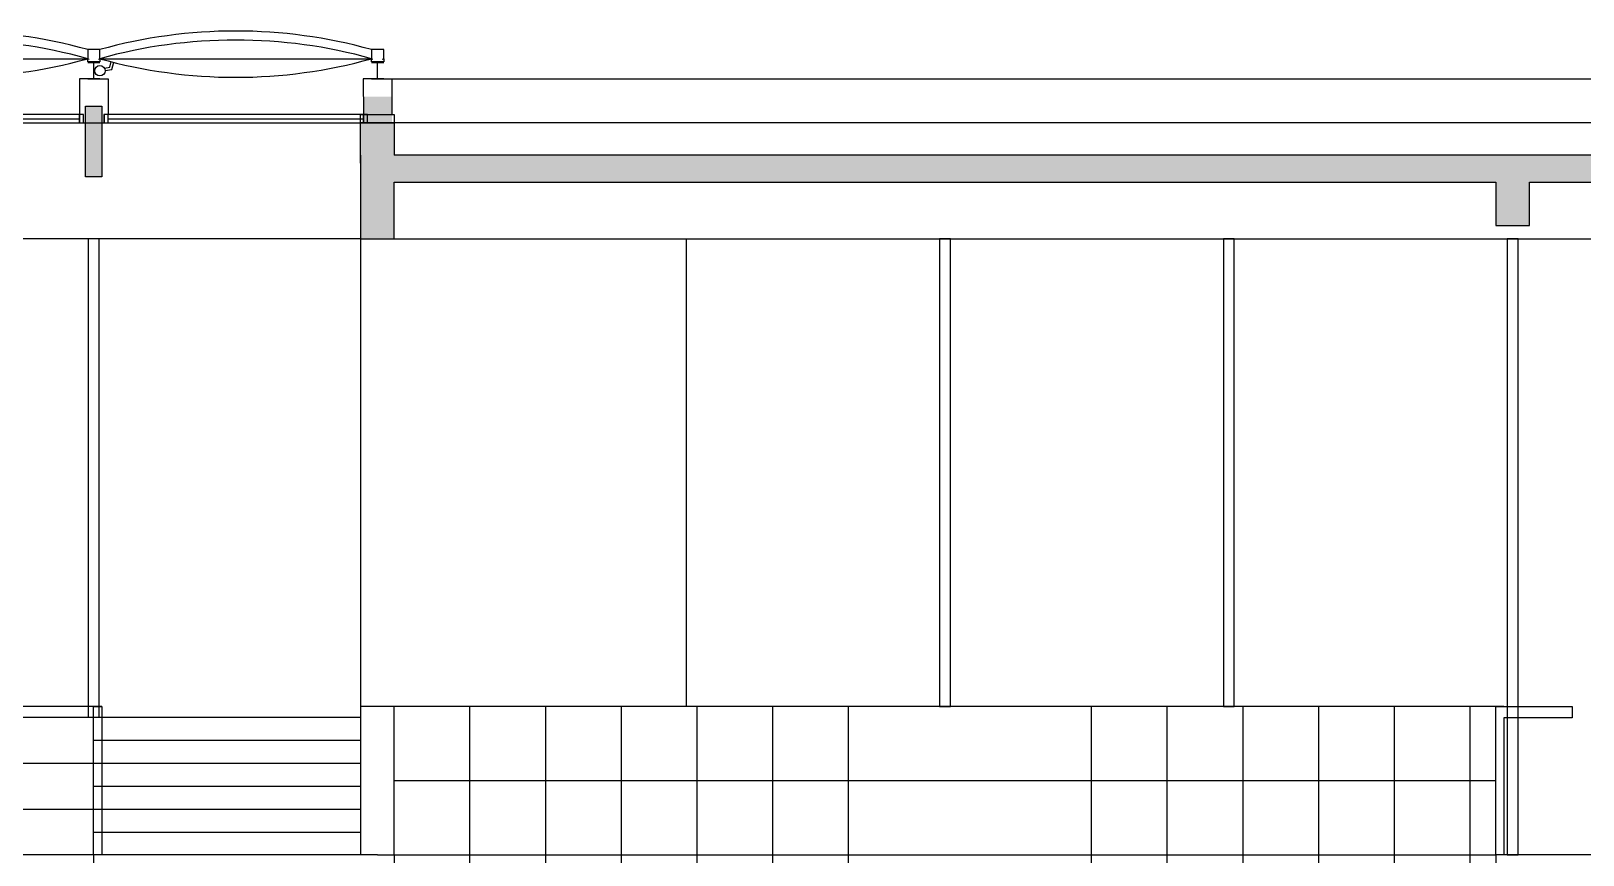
# Model space of a CAD drawing. Extents: x 126 to 1219, y 91 to 1021.
# Drawn here: x 735.47 to 754.61, y 723.22 to 733.38 of the extents above; entities that cross this region are included whole.
import ezdxf

# ---------------------------------------------------------------- set-up
doc = ezdxf.new("R2010")
doc.units = 0
for name, color, linetype in [('-_E_-_PRZEKR_J___MEMBRANY', 8, 'CONTINUOUS'), ('-_E_-_PRZEKR_J___STOLARKA', 151, 'CONTINUOUS'), ('-_E_-_PRZEKR_J_CIENKA', 253, 'CONTINUOUS'), ('-_E_-_PRZEKR_J_GRUBA', 7, 'CONTINUOUS'), ('-_E_-_PRZEKR_J_WIDOK', 8, 'CONTINUOUS'), ('-_I_-_HATCH', 255, 'CONTINUOUS')]:
    doc.layers.add(name, color=color, linetype=linetype)

# ---------------------------------------------------------------- blocks, each defined once
blk = doc.blocks.new('_WIETLIK_DACHOWY_01')
at = {"layer": '-_E_-_PRZEKR_J___MEMBRANY'}
blk.add_lwpolyline([(1168.658519, 2269.166696), (1170.668519, 2269.166696)], dxfattribs=at)
for centre, start, end in [((1169.663519, 2265.572221), 74.379231, 105.620769), ((1169.663519, 2272.761171), 254.379231, 285.620769)]:
    blk.add_arc(centre, 3.732328, start, end, dxfattribs=at)
at = {"layer": '-_E_-_PRZEKR_J___STOLARKA'}
for points in [[(1168.688519, 2268.69228), (1170.608519, 2268.69228), (1170.608519, 2268.75228), (1168.688519, 2268.75228)], [(1168.719792, 2268.752293), (1168.689786, 2268.75228), (1168.689786, 2268.69228), (1168.719792, 2268.692293)], [(1170.638525, 2268.752293), (1170.608519, 2268.75228), (1170.608519, 2268.69228), (1170.638525, 2268.692293)]]:
    blk.add_lwpolyline(points, close=True, dxfattribs=at)
blk.add_lwpolyline([(1168.719792, 2268.72228), (1170.608519, 2268.72228)], dxfattribs=at)
at = {"layer": '-_E_-_PRZEKR_J_GRUBA'}
for points in [[(1168.647603, 2269.161932), (1168.658519, 2269.166696), (1168.658519, 2269.142318), (1168.568519, 2269.142318), (1168.568519, 2269.166696), (1168.579187, 2269.161932)], [(1168.658519, 2269.018334), (1168.568519, 2269.018334), (1168.613519, 2269.018334), (1168.613519, 2269.138334), (1168.658519, 2269.138334), (1168.568519, 2269.138334), (1168.613519, 2269.138334)], [(1170.747603, 2269.161932), (1170.758519, 2269.166696), (1170.758519, 2269.142318), (1170.668519, 2269.142318), (1170.668519, 2269.166696), (1170.679187, 2269.161932)], [(1170.758519, 2269.018334), (1170.668519, 2269.018334), (1170.713519, 2269.018334), (1170.713519, 2269.138334), (1170.758519, 2269.138334), (1170.668519, 2269.138334), (1170.713519, 2269.138334)], [(1168.613519, 2269.018334), (1168.507251, 2269.018334), (1168.507251, 2268.752293)], [(1168.613519, 2269.018334), (1168.719786, 2269.018334), (1168.719835, 2268.752293)], [(1170.713519, 2269.018334), (1170.607251, 2269.018334), (1170.608519, 2268.75228)], [(1170.713519, 2269.018334), (1170.819786, 2269.018334), (1170.819786, 2268.752293)]]:
    blk.add_lwpolyline(points, dxfattribs=at)
at = {"layer": '-_E_-_PRZEKR_J_WIDOK'}
for points in [[(1168.658519, 2269.166696), (1168.658519, 2269.233472), (1168.568519, 2269.233472), (1168.568519, 2269.166696)], [(1170.758519, 2269.166696), (1170.758519, 2269.233472), (1170.668519, 2269.233472), (1170.668519, 2269.166696)], [(1168.69203, 2269.096331), (1168.731928, 2269.103758), (1168.742677, 2269.145961)], [(1168.69702, 2269.078094), (1168.747214, 2269.087439), (1168.760833, 2269.140906)]]:
    blk.add_lwpolyline(points, dxfattribs=at)
blk.add_circle((1168.658519, 2269.077361), 0.038508, dxfattribs=at)
blk.add_arc((1169.663519, 2265.638997), 3.732328, 74.379231, 105.620769, dxfattribs=at)
blk = doc.blocks.new('*U10')
at = {"layer": '-_I_-_HATCH'}
for points in [[(1223.120669, 2533.013981), (1223.120669, 2533.537579), (1223.180723, 2533.013981)], [(1223.180723, 2533.013981), (1223.120669, 2533.537579), (1223.180723, 2533.537579)], [(1223.180723, 2533.013981), (1223.180723, 2533.537579), (1223.240723, 2533.013981)], [(1223.240723, 2533.013981), (1223.180723, 2533.537579), (1223.240723, 2533.537579)], [(1225.17699, 2533.413981), (1225.17699, 2533.607002), (1225.280723, 2533.413981)], [(1225.280723, 2533.413981), (1225.17699, 2533.607002), (1225.280723, 2533.607002)], [(1225.280723, 2533.413981), (1225.280723, 2533.607002), (1225.388257, 2533.413981)], [(1225.388257, 2533.413981), (1225.280723, 2533.607002), (1225.388257, 2533.607002)], [(1225.155724, 2532.553981), (1225.155724, 2533.413981), (1225.17699, 2532.553981)], [(1225.17699, 2532.553981), (1225.155724, 2533.413981), (1225.17699, 2533.413981)], [(1225.17699, 2532.553981), (1225.17699, 2533.413968), (1225.280723, 2532.553981)], [(1225.280723, 2532.553981), (1225.17699, 2533.413968), (1225.280723, 2533.413968)], [(1225.280723, 2532.553981), (1225.280723, 2533.413968), (1225.388257, 2532.553981)], [(1225.388257, 2532.553981), (1225.280723, 2533.413968), (1225.388257, 2533.413968)], [(1225.388257, 2532.553981), (1225.388257, 2533.413981), (1225.398161, 2532.553981)], [(1225.398161, 2532.553981), (1225.388257, 2533.413981), (1225.398161, 2533.413981)], [(1225.398161, 2532.553981), (1225.398161, 2533.413981), (1225.405722, 2532.553981)], [(1225.405722, 2532.553981), (1225.398161, 2533.413981), (1225.405722, 2533.413981)], [(1225.405722, 2532.553981), (1225.405722, 2533.413981), (1225.405724, 2532.553981)], [(1225.405724, 2532.553981), (1225.405722, 2533.413981), (1225.405724, 2533.413981)], [(1225.405724, 2532.973981), (1225.405724, 2533.173981), (1225.678161, 2532.973981)], [(1225.678161, 2532.973981), (1225.405724, 2533.173981), (1225.678161, 2533.173981)], [(1225.678161, 2532.973981), (1225.678161, 2533.173981), (1225.685722, 2532.973981)], [(1225.685722, 2532.973981), (1225.678161, 2533.173981), (1225.685722, 2533.173981)], [(1225.685722, 2532.973981), (1225.685722, 2533.173981), (1225.880807, 2532.973981)], [(1225.880807, 2532.973981), (1225.685722, 2533.173981), (1225.880807, 2533.173981)], [(1225.880807, 2532.973981), (1225.880807, 2533.173981), (1225.958161, 2532.973981)], [(1225.958161, 2532.973981), (1225.880807, 2533.173981), (1225.958161, 2533.173981)], [(1225.958161, 2532.973981), (1225.958161, 2533.173981), (1225.965722, 2532.973981)], [(1225.965722, 2532.973981), (1225.958161, 2533.173981), (1225.965722, 2533.173981)], [(1225.965722, 2532.973981), (1225.965722, 2533.173981), (1226.11679, 2532.973981)], [(1226.11679, 2532.973981), (1225.965722, 2533.173981), (1226.11679, 2533.173981)], [(1226.11679, 2532.973981), (1226.11679, 2533.173981), (1226.238161, 2532.973981)], [(1226.238161, 2532.973981), (1226.11679, 2533.173981), (1226.238161, 2533.173981)], [(1226.238161, 2532.973981), (1226.238161, 2533.173981), (1226.245722, 2532.973981)], [(1226.245722, 2532.973981), (1226.238161, 2533.173981), (1226.245722, 2533.173981)], [(1226.245722, 2532.973981), (1226.245722, 2533.173981), (1226.518161, 2532.973981)], [(1226.518161, 2532.973981), (1226.245722, 2533.173981), (1226.518161, 2533.173981)], [(1226.518161, 2532.973981), (1226.518161, 2533.173981), (1226.525722, 2532.973981)], [(1226.525722, 2532.973981), (1226.518161, 2533.173981), (1226.525722, 2533.173981)], [(1226.525722, 2532.973981), (1226.525722, 2533.173981), (1226.798161, 2532.973981)], [(1226.798161, 2532.973981), (1226.525722, 2533.173981), (1226.798161, 2533.173981)], [(1226.798161, 2532.973981), (1226.798161, 2533.173981), (1226.805722, 2532.973981)], [(1226.805722, 2532.973981), (1226.798161, 2533.173981), (1226.805722, 2533.173981)], [(1226.805722, 2532.973981), (1226.805722, 2533.173981), (1227.085722, 2532.973981)], [(1227.085722, 2532.973981), (1226.805722, 2533.173981), (1227.085722, 2533.173981)], [(1227.085722, 2532.973981), (1227.085722, 2533.173981), (1227.358161, 2532.973981)], [(1227.358161, 2532.973981), (1227.085722, 2533.173981), (1227.358161, 2533.173981)], [(1227.358161, 2532.973981), (1227.358161, 2533.173981), (1227.365722, 2532.973981)], [(1227.365722, 2532.973981), (1227.358161, 2533.173981), (1227.365722, 2533.173981)], [(1227.365722, 2532.973981), (1227.365722, 2533.173981), (1227.638161, 2532.973981)], [(1227.638161, 2532.973981), (1227.365722, 2533.173981), (1227.638161, 2533.173981)], [(1227.638161, 2532.973981), (1227.638161, 2533.173981), (1227.645722, 2532.973981)], [(1227.645722, 2532.973981), (1227.638161, 2533.173981), (1227.645722, 2533.173981)], [(1227.645722, 2532.973981), (1227.645722, 2533.173981), (1227.918161, 2532.973981)], [(1227.918161, 2532.973981), (1227.645722, 2533.173981), (1227.918161, 2533.173981)], [(1227.918161, 2532.973981), (1227.918161, 2533.173981), (1227.925722, 2532.973981)], [(1227.925722, 2532.973981), (1227.918161, 2533.173981), (1227.925722, 2533.173981)], [(1227.925722, 2532.973981), (1227.925722, 2533.173981), (1228.198143, 2532.973981)], [(1228.198143, 2532.973981), (1227.925722, 2533.173981), (1228.198143, 2533.173981)], [(1228.198143, 2532.973981), (1228.198143, 2533.173981), (1228.205722, 2532.973981)], [(1228.205722, 2532.973981), (1228.198143, 2533.173981), (1228.205722, 2533.173981)], [(1228.205722, 2532.973981), (1228.205722, 2533.173981), (1228.478161, 2532.973981)], [(1228.478161, 2532.973981), (1228.205722, 2533.173981), (1228.478161, 2533.173981)], [(1228.478161, 2532.973981), (1228.478161, 2533.173981), (1228.485722, 2532.973981)], [(1228.485722, 2532.973981), (1228.478161, 2533.173981), (1228.485722, 2533.173981)], [(1228.485722, 2532.973981), (1228.485722, 2533.173981), (1228.765722, 2532.973981)], [(1228.765722, 2532.973981), (1228.485722, 2533.173981), (1228.765722, 2533.173981)], [(1228.765722, 2532.973981), (1228.765722, 2533.173981), (1230.278161, 2532.973981)], [(1230.278161, 2532.973981), (1228.765722, 2533.173981), (1230.278161, 2533.173981)], [(1230.278161, 2532.973981), (1230.278161, 2533.173981), (1230.558161, 2532.973981)], [(1230.558161, 2532.973981), (1230.278161, 2533.173981), (1230.558161, 2533.173981)], [(1230.558161, 2532.973981), (1230.558161, 2533.173981), (1230.565722, 2532.973981)], [(1230.565722, 2532.973981), (1230.558161, 2533.173981), (1230.565722, 2533.173981)], [(1230.565722, 2532.973981), (1230.565722, 2533.173981), (1230.838161, 2532.973981)], [(1230.838161, 2532.973981), (1230.565722, 2533.173981), (1230.838161, 2533.173981)], [(1230.838161, 2532.973981), (1230.838161, 2533.173981), (1230.845722, 2532.973981)], [(1230.845722, 2532.973981), (1230.838161, 2533.173981), (1230.845722, 2533.173981)], [(1230.845722, 2532.973981), (1230.845722, 2533.173981), (1231.118161, 2532.973981)], [(1231.118161, 2532.973981), (1230.845722, 2533.173981), (1231.118161, 2533.173981)], [(1231.118161, 2532.973981), (1231.118161, 2533.173981), (1231.125722, 2532.973981)], [(1231.125722, 2532.973981), (1231.118161, 2533.173981), (1231.125722, 2533.173981)], [(1231.125722, 2532.973981), (1231.125722, 2533.173981), (1231.398161, 2532.973981)], [(1231.398161, 2532.973981), (1231.125722, 2533.173981), (1231.398161, 2533.173981)], [(1231.398161, 2532.973981), (1231.398161, 2533.173981), (1231.405722, 2532.973981)], [(1231.405722, 2532.973981), (1231.398161, 2533.173981), (1231.405722, 2533.173981)], [(1231.405722, 2532.973981), (1231.405722, 2533.173981), (1231.678161, 2532.973981)], [(1231.678161, 2532.973981), (1231.405722, 2533.173981), (1231.678161, 2533.173981)], [(1231.678161, 2532.973981), (1231.678161, 2533.173981), (1231.685722, 2532.973981)], [(1231.685722, 2532.973981), (1231.678161, 2533.173981), (1231.685722, 2533.173981)], [(1231.685722, 2532.973981), (1231.685722, 2533.173981), (1231.958161, 2532.973981)], [(1231.958161, 2532.973981), (1231.685722, 2533.173981), (1231.958161, 2533.173981)], [(1231.958161, 2532.973981), (1231.958161, 2533.173981), (1231.965722, 2532.973981)], [(1231.965722, 2532.973981), (1231.958161, 2533.173981), (1231.965722, 2533.173981)], [(1231.965722, 2532.973981), (1231.965722, 2533.173981), (1232.238161, 2532.973981)], [(1232.238161, 2532.973981), (1231.965722, 2533.173981), (1232.238161, 2533.173981)], [(1232.238161, 2532.973981), (1232.238161, 2533.173981), (1232.245722, 2532.973981)], [(1232.245722, 2532.973981), (1232.238161, 2533.173981), (1232.245722, 2533.173981)], [(1232.245722, 2532.973981), (1232.245722, 2533.173981), (1232.518161, 2532.973981)], [(1232.518161, 2532.973981), (1232.245722, 2533.173981), (1232.518161, 2533.173981)], [(1232.518161, 2532.973981), (1232.518161, 2533.173981), (1232.525722, 2532.973981)], [(1232.525722, 2532.973981), (1232.518161, 2533.173981), (1232.525722, 2533.173981)], [(1232.525722, 2532.973981), (1232.525722, 2533.173981), (1232.798161, 2532.973981)], [(1232.798161, 2532.973981), (1232.525722, 2533.173981), (1232.798161, 2533.173981)], [(1232.798161, 2532.973981), (1232.798161, 2533.173981), (1232.805722, 2532.973981)], [(1232.805722, 2532.973981), (1232.798161, 2533.173981), (1232.805722, 2533.173981)], [(1232.805722, 2532.973981), (1232.805722, 2533.173981), (1233.078161, 2532.973981)], [(1233.078161, 2532.973981), (1232.805722, 2533.173981), (1233.078161, 2533.173981)], [(1233.078161, 2532.973981), (1233.078161, 2533.173981), (1233.080806, 2532.973981)], [(1233.080806, 2532.973981), (1233.078161, 2533.173981), (1233.080806, 2533.173981)], [(1233.080806, 2532.973981), (1233.080806, 2533.173981), (1233.085722, 2532.973981)], [(1233.085722, 2532.973981), (1233.080806, 2533.173981), (1233.085722, 2533.173981)], [(1233.085722, 2532.973981), (1233.085722, 2533.173981), (1233.358161, 2532.973981)], [(1233.358161, 2532.973981), (1233.085722, 2533.173981), (1233.358161, 2533.173981)], [(1233.358161, 2532.973981), (1233.358161, 2533.173981), (1233.365722, 2532.973981)], [(1233.365722, 2532.973981), (1233.358161, 2533.173981), (1233.365722, 2533.173981)], [(1233.365722, 2532.973981), (1233.365722, 2533.173981), (1233.555722, 2532.973981)], [(1233.555722, 2532.973981), (1233.365722, 2533.173981), (1233.555722, 2533.173981)], [(1233.555722, 2532.973981), (1233.555722, 2533.173981), (1233.645722, 2532.973981)], [(1233.645722, 2532.973981), (1233.555722, 2533.173981), (1233.645722, 2533.173981)], [(1233.645722, 2532.973981), (1233.645722, 2533.173981), (1233.805722, 2532.973981)], [(1233.805722, 2532.973981), (1233.645722, 2533.173981), (1233.805722, 2533.173981)], [(1233.805722, 2532.973981), (1233.805722, 2533.173981), (1233.887618, 2532.973981)], [(1233.887618, 2532.973981), (1233.805722, 2533.173981), (1233.887618, 2533.173981)], [(1233.887618, 2532.973981), (1233.887618, 2533.173981), (1233.925722, 2532.973981)], [(1233.925722, 2532.973981), (1233.887618, 2533.173981), (1233.925722, 2533.173981)], [(1233.925722, 2532.973981), (1233.925722, 2533.173981), (1234.280806, 2532.973981)], [(1234.280806, 2532.973981), (1233.925722, 2533.173981), (1234.280806, 2533.173981)], [(1233.555722, 2532.653981), (1233.555722, 2532.973981), (1233.645722, 2532.653981)], [(1233.645722, 2532.653981), (1233.555722, 2532.973981), (1233.645722, 2532.973981)], [(1233.645722, 2532.653981), (1233.645722, 2532.973981), (1233.805722, 2532.653981)], [(1233.805722, 2532.653981), (1233.645722, 2532.973981), (1233.805722, 2532.973981)]]:
    blk.add_solid(points, dxfattribs=at)
blk = doc.blocks.new('HATCH_PRZEKROJ_2_OBRYS')
at = {"layer": '-_I_-_HATCH'}
blk.add_blockref('*U10', (0, 0), dxfattribs=at)
blk = doc.blocks.new('PRZEKR_J_2')
at = {"layer": '-_E_-_PRZEKR_J_GRUBA'}
for points in [[(1236.904192, 2330.149519), (1236.904192, 2330.024519), (1237.604192, 2330.024519), (1237.704192, 2330.024519), (1237.704192, 2334.474519), (1236.904192, 2334.474519)], [(1231.484192, 2321.624521), (1231.484192, 2321.624521), (1231.424192, 2321.624521), (1231.424192, 2321.874521), (1231.484192, 2321.874521)], [(1231.584192, 2319.70952), (1231.884192, 2319.70952), (1231.884192, 2319.58952), (1231.484192, 2319.58952), (1231.484192, 2319.70952)], [(1235.804192, 2319.64952), (1235.804192, 2319.70952), (1236.904192, 2319.70952), (1236.904192, 2319.64952)]]:
    blk.add_lwpolyline(points, close=True, dxfattribs=at)
for points in [[(1231.484192, 2334.224519), (1231.484192, 2321.874521)], [(1231.724192, 2334.224519), (1231.724192, 2321.874521)], [(1231.924192, 2330.274519), (1231.924192, 2334.224519)], [(1232.244192, 2321.624521), (1232.344192, 2321.624521), (1232.344192, 2334.224519), (1232.244192, 2334.224519)], [(1235.804192, 2330.024519), (1235.804192, 2330.590565), (1235.888738, 2330.590565), (1235.888738, 2330.084519)], [(1231.924192, 2330.024519), (1232.244192, 2330.024519), (1232.244192, 2330.274519), (1231.924192, 2330.274519)], [(1235.888738, 2330.084519), (1236.904192, 2330.084519), (1236.904192, 2330.024519), (1235.804192, 2330.024519), (1235.804192, 2330.084519)], [(1231.724192, 2321.624521), (1232.344192, 2321.624521), (1232.344192, 2321.874521), (1231.924192, 2321.874521), (1231.924192, 2325.532016), (1231.924192, 2325.532016), (1231.924192, 2325.782016), (1231.924192, 2325.782016), (1231.924192, 2330.024519)], [(1236.904192, 2321.749519), (1236.904192, 2321.874519), (1237.074192, 2321.874519), (1237.074192, 2322.154519), (1237.244192, 2322.154519), (1237.244192, 2322.434519)], [(1231.644192, 2321.624521), (1231.484192, 2321.624521), (1231.484192, 2321.874521), (1231.724192, 2321.874521)], [(1231.784192, 2321.624521), (1231.484192, 2321.624519), (1231.484192, 2321.874519)], [(1236.904192, 2321.749519), (1236.904192, 2319.64952), (1237.388521, 2319.64952), (1237.388521, 2319.89952), (1237.388521, 2319.89952), (1237.388521, 2321.586958)], [(1231.484192, 2319.58952), (1231.360595, 2319.589467), (1231.360543, 2319.70952), (1231.484192, 2319.70952)], [(1231.484205, 2319.54452), (1231.484192, 2319.54325), (1231.484192, 2319.755791), (1231.484192, 2319.757061)]]:
    blk.add_lwpolyline(points, dxfattribs=at)
at = {"layer": '-_E_-_PRZEKR_J_WIDOK'}
for points in [[(1231.158152, 2321.857054), (1231.158152, 2334.624519), (1231.158152, 2334.624519)], [(1235.804192, 2330.084519), (1235.804192, 2321.624521), (1236.904192, 2321.624521)], [(1236.354192, 2330.024519), (1236.354192, 2321.874519)], [(1236.904192, 2321.874519), (1236.904192, 2330.024519)], [(1240.814192, 2329.834519), (1235.804192, 2329.834519)], [(1240.474192, 2329.274519), (1235.804192, 2329.274519)], [(1240.134192, 2328.714519), (1235.804192, 2328.714519)], [(1239.794192, 2328.154519), (1235.804192, 2328.154519)], [(1239.454192, 2327.594519), (1235.804192, 2327.594519)], [(1239.114192, 2327.034519), (1235.804192, 2327.034519)], [(1238.944192, 2325.234519), (1235.804192, 2325.234519)], [(1238.604192, 2324.674519), (1235.804192, 2324.674519)], [(1238.264192, 2324.114519), (1235.804192, 2324.114519)], [(1232.344192, 2324.03468), (1235.804192, 2324.03468)], [(1237.924192, 2323.554519), (1235.804192, 2323.554519)], [(1237.584192, 2322.994519), (1235.804192, 2322.994519)], [(1237.244192, 2322.434519), (1235.804192, 2322.434519)], [(1236.904192, 2321.874519), (1235.804192, 2321.874519)], [(1232.344192, 2321.624521), (1232.344192, 2313.474522)], [(1232.344192, 2321.624521), (1236.904192, 2321.624521)], [(1236.054192, 2313.474522), (1235.884192, 2313.474522), (1235.884192, 2321.624521)], [(1235.884192, 2319.60952), (1235.884192, 2321.624521)], [(1236.054192, 2319.64952), (1236.054192, 2321.624521)], [(1236.394192, 2313.474522), (1236.224192, 2313.474522), (1236.224192, 2321.624521)], [(1236.394192, 2319.64952), (1236.394192, 2321.624521)], [(1236.734192, 2313.474522), (1236.564192, 2313.474522), (1236.564192, 2321.624521)], [(1236.734192, 2319.64952), (1236.734192, 2321.624521)], [(1235.804192, 2319.70952), (1235.804192, 2313.474522), (1236.904192, 2313.474522)], [(1236.904192, 2319.64952), (1236.904192, 2313.474522)]]:
    blk.add_lwpolyline(points, dxfattribs=at)
for points in [[(1232.344192, 2330.189519), (1232.344192, 2330.109519), (1236.904192, 2330.109519), (1236.904192, 2330.189519), (1233.080669, 2330.189519)], [(1232.344192, 2328.089519), (1232.344192, 2328.009519), (1235.804192, 2328.009519), (1235.804192, 2328.089519), (1233.080669, 2328.089519)], [(1232.344192, 2325.989519), (1232.344192, 2325.909519), (1235.804192, 2325.909519), (1235.804192, 2325.989519), (1233.080669, 2325.989519)], [(1232.344192, 2319.68952), (1232.344192, 2319.60952), (1235.884192, 2319.60952), (1235.884192, 2319.68952), (1233.080669, 2319.68952)]]:
    blk.add_lwpolyline(points, close=True, dxfattribs=at)
at = {"layer": '-_E_-_PRZEKR_J_WIDOK', "rotation": 90}
for p in [(3500.176485, 1151.037269), (3500.176485, 1148.937269)]:
    blk.add_blockref('_WIETLIK_DACHOWY_01', p, dxfattribs=at)
at = {"layer": '-_I_-_HATCH', "rotation": 90}
blk.add_blockref('HATCH_PRZEKROJ_2_OBRYS', (3764.898174, 1096.468797), dxfattribs=at)

msp = doc.modelspace()

# ---------------------------------------------------------------- block references
at = {"layer": '-_E_-_PRZEKR_J_CIENKA', "xscale": 1.666665, "yscale": 1.666665, "zscale": 1.666665, "rotation": 270}
msp.add_blockref('PRZEKR_J_2', (-3129.840576, 2784.72305), dxfattribs=at)

doc.saveas('drawing.dxf')
